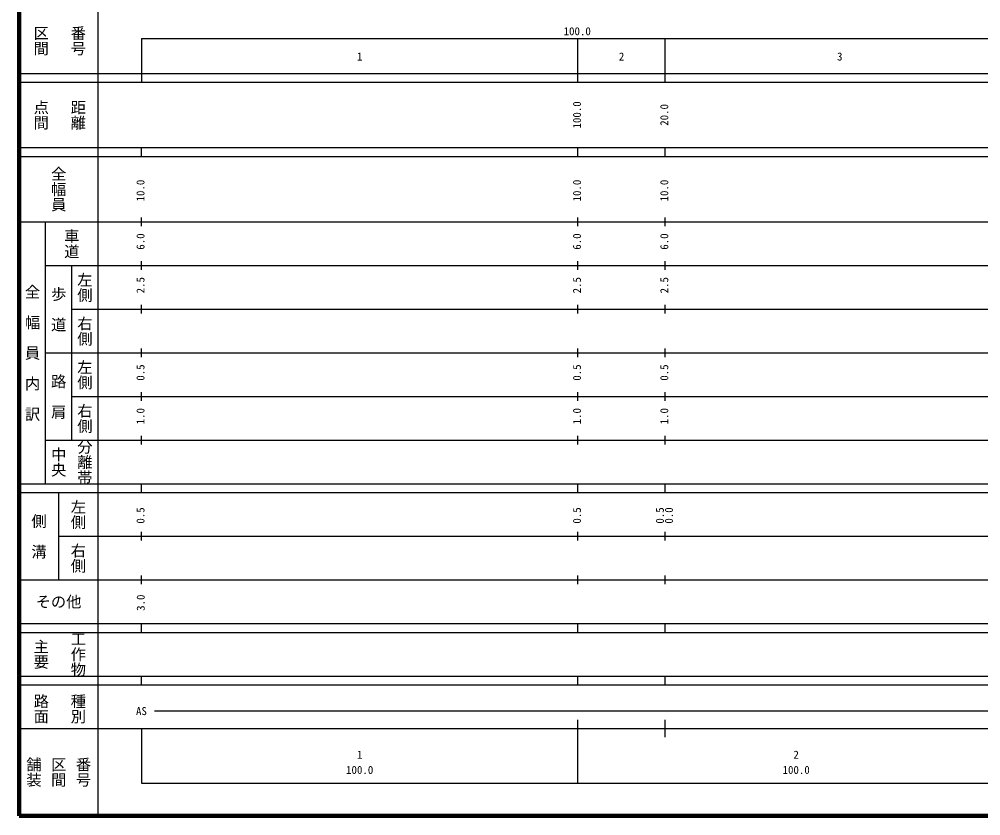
# Model space of a CAD drawing. Units: millimetres on the paper, enlarged 1000 times. Extents: x 40000 to 680000, y 20000 to 380000.
# Drawn here: x 40000 to 260301, y 20000 to 202409 of the extents above; entities that cross this region are included whole.
import ezdxf
from ezdxf.enums import TextEntityAlignment as Align

# ---------------------------------------------------------------- set-up
doc = ezdxf.new("R2010")
doc.units = ezdxf.units.MM
doc.header["$LTSCALE"] = 1000
doc.layers.add('M-TTL', color=2, linetype='Continuous', lineweight=140)
doc.layers.add('M-TTL-BAND', color=7, linetype='Continuous', lineweight=25)
doc.styles.add('@ＭＳ ゴシック', font='')
doc.styles.add('ＭＳ ゴシック', font='')
doc.styles.get('@ＭＳ ゴシック').set_extended_font_data('@MS Gothic')
doc.styles.get('ＭＳ ゴシック').set_extended_font_data('MS Gothic')

msp = doc.modelspace()

# ---------------------------------------------------------------- linework, layer by layer
at = {"layer": 'M-TTL'}
for p, q in [((40000, 380000), (40000, 20000)), ((40000, 20000), (680000, 20000))]:
    msp.add_line(p, q, dxfattribs=at)
at = {"layer": 'M-TTL-BAND'}
for p, q in [((58000, 370000), (58000, 20000)), ((68000, 198000), (579000, 198000)), ((68000, 198000), (68000, 188000)), ((168000, 188000), (168000, 198000)), ((188000, 188000), (188000, 198000)), ((40000, 190000), (579000, 190000)), ((40000, 188000), (579000, 188000)), ((40000, 173000), (579000, 173000)), ((68000, 171000), (68000, 173000)), ((168000, 171000), (168000, 173000)), ((188000, 171000), (188000, 173000)), ((40000, 171000), (579000, 171000)), ((68000, 155000), (68000, 157000)), ((168000, 155000), (168000, 157000)), ((188000, 155000), (188000, 157000)), ((40000, 156000), (579000, 156000)), ((46000, 96000), (46000, 156000)), ((46000, 146000), (579000, 146000)), ((52000, 146000), (52000, 106000)), ((68000, 145000), (68000, 147000)), ((168000, 145000), (168000, 147000)), ((188000, 145000), (188000, 147000)), ((68000, 135000), (68000, 137000)), ((168000, 135000), (168000, 137000)), ((188000, 135000), (188000, 137000)), ((52000, 136000), (579000, 136000)), ((46000, 126000), (579000, 126000)), ((68000, 125000), (68000, 127000)), ((168000, 125000), (168000, 127000)), ((188000, 125000), (188000, 127000)), ((68000, 115000), (68000, 117000)), ((168000, 115000), (168000, 117000)), ((188000, 115000), (188000, 117000)), ((52000, 116000), (579000, 116000)), ((46000, 106000), (579000, 106000)), ((68000, 105000), (68000, 107000)), ((168000, 105000), (168000, 107000)), ((188000, 105000), (188000, 107000)), ((40000, 96000), (579000, 96000)), ((68000, 94000), (68000, 96000)), ((168000, 94000), (168000, 96000)), ((188000, 94000), (188000, 96000)), ((40000, 94000), (579000, 94000)), ((49000, 94000), (49000, 74000)), ((49000, 84000), (579000, 84000)), ((68000, 83000), (68000, 85000)), ((168000, 83000), (168000, 85000)), ((188000, 83000), (188000, 85000)), ((68000, 73000), (68000, 75000)), ((168000, 73000), (168000, 75000)), ((188000, 73000), (188000, 75000)), ((40000, 74000), (579000, 74000)), ((40000, 64000), (579000, 64000)), ((68000, 62000), (68000, 64000)), ((168000, 62000), (168000, 64000)), ((188000, 62000), (188000, 64000)), ((40000, 62000), (579000, 62000)), ((40000, 52000), (579000, 52000)), ((68000, 50000), (68000, 52000)), ((168000, 50000), (168000, 52000)), ((188000, 50000), (188000, 52000)), ((40000, 50000), (579000, 50000)), ((71000, 44000), (565000, 44000)), ((168000, 27500), (168000, 42000)), ((188000, 38000), (188000, 42000)), ((40000, 40000), (579000, 40000)), ((68000, 40000), (68000, 27500)), ((68000, 27500), (579000, 27500))]:
    msp.add_line(p, q, dxfattribs=at)

# ---------------------------------------------------------------- texts
at = {"layer": 'M-TTL-BAND', "style": '@ＭＳ ゴシック'}
for s, p in [('区間', (45000, 197500)), ('番号', (53500, 197500)), ('点間', (45000, 180500)), ('距離', (53500, 180500)), ('全幅員', (49000, 163500)), ('車道', (52000, 151000)), ('左側', (55000, 141000)), ('全\u3000幅\u3000員\u3000内\u3000訳', (43000, 126000)), ('歩\u3000道', (49000, 136000)), ('右側', (55000, 131000)), ('左側', (55000, 121000)), ('路\u3000肩', (49000, 116000)), ('右側', (55000, 111000)), ('分離帯', (55000, 101000)), ('中央', (49000, 101000)), ('左側', (53500, 89000)), ('側\u3000溝', (44500, 84000)), ('右側', (53500, 79000)), ('工作物', (53500, 57000)), ('主要', (45000, 57000)), ('路面', (45000, 44500)), ('種別', (53500, 44500)), ('舗装', (43333, 30000)), ('区間', (49000, 30000)), ('番号', (54667, 30000))]:
    msp.add_text(s, height=2566, rotation=270, dxfattribs=at).set_placement(p, align=Align.MIDDLE_CENTER)
at = {"layer": 'M-TTL-BAND', "style": 'ＭＳ ゴシック'}
for s, p in [('100.0', (167844, 198195)), ('1', (118000, 192405)), ('2', (178000, 192405)), ('3', (228000, 192405)), ('AS', (68000, 42500)), ('1', (118000, 32523)), ('2', (218000, 32523)), ('100.0', (118000, 29033)), ('100.0', (218000, 29033))]:
    msp.add_text(s, height=1833, dxfattribs=at).set_placement(p, align=Align.BOTTOM_CENTER)
for s, p in [('100.0', (169247, 180500)), ('20.0', (189247, 180500)), ('10.0', (69247, 163174)), ('10.0', (169247, 163174)), ('10.0', (189247, 163174)), ('6.0', (69247, 151500)), ('6.0', (169247, 151500)), ('6.0', (189247, 151500)), ('2.5', (69247, 141500)), ('2.5', (169247, 141500)), ('2.5', (189247, 141500)), ('0.5', (69247, 121500)), ('0.5', (169247, 121500)), ('0.5', (189247, 121500)), ('1.0', (69247, 111500)), ('1.0', (169247, 111500)), ('1.0', (189247, 111500)), ('0.5', (69247, 88764)), ('0.5', (169247, 88764)), ('0.5', (188247, 88764)), ('0.0', (190316, 88764)), ('3.0', (69290, 68789))]:
    msp.add_text(s, height=1833, rotation=90, dxfattribs=at).set_placement(p, align=Align.BOTTOM_CENTER)
msp.add_text('その他', height=2566, dxfattribs=at).set_placement((49000, 69000), align=Align.MIDDLE_CENTER)

doc.saveas('drawing.dxf')
